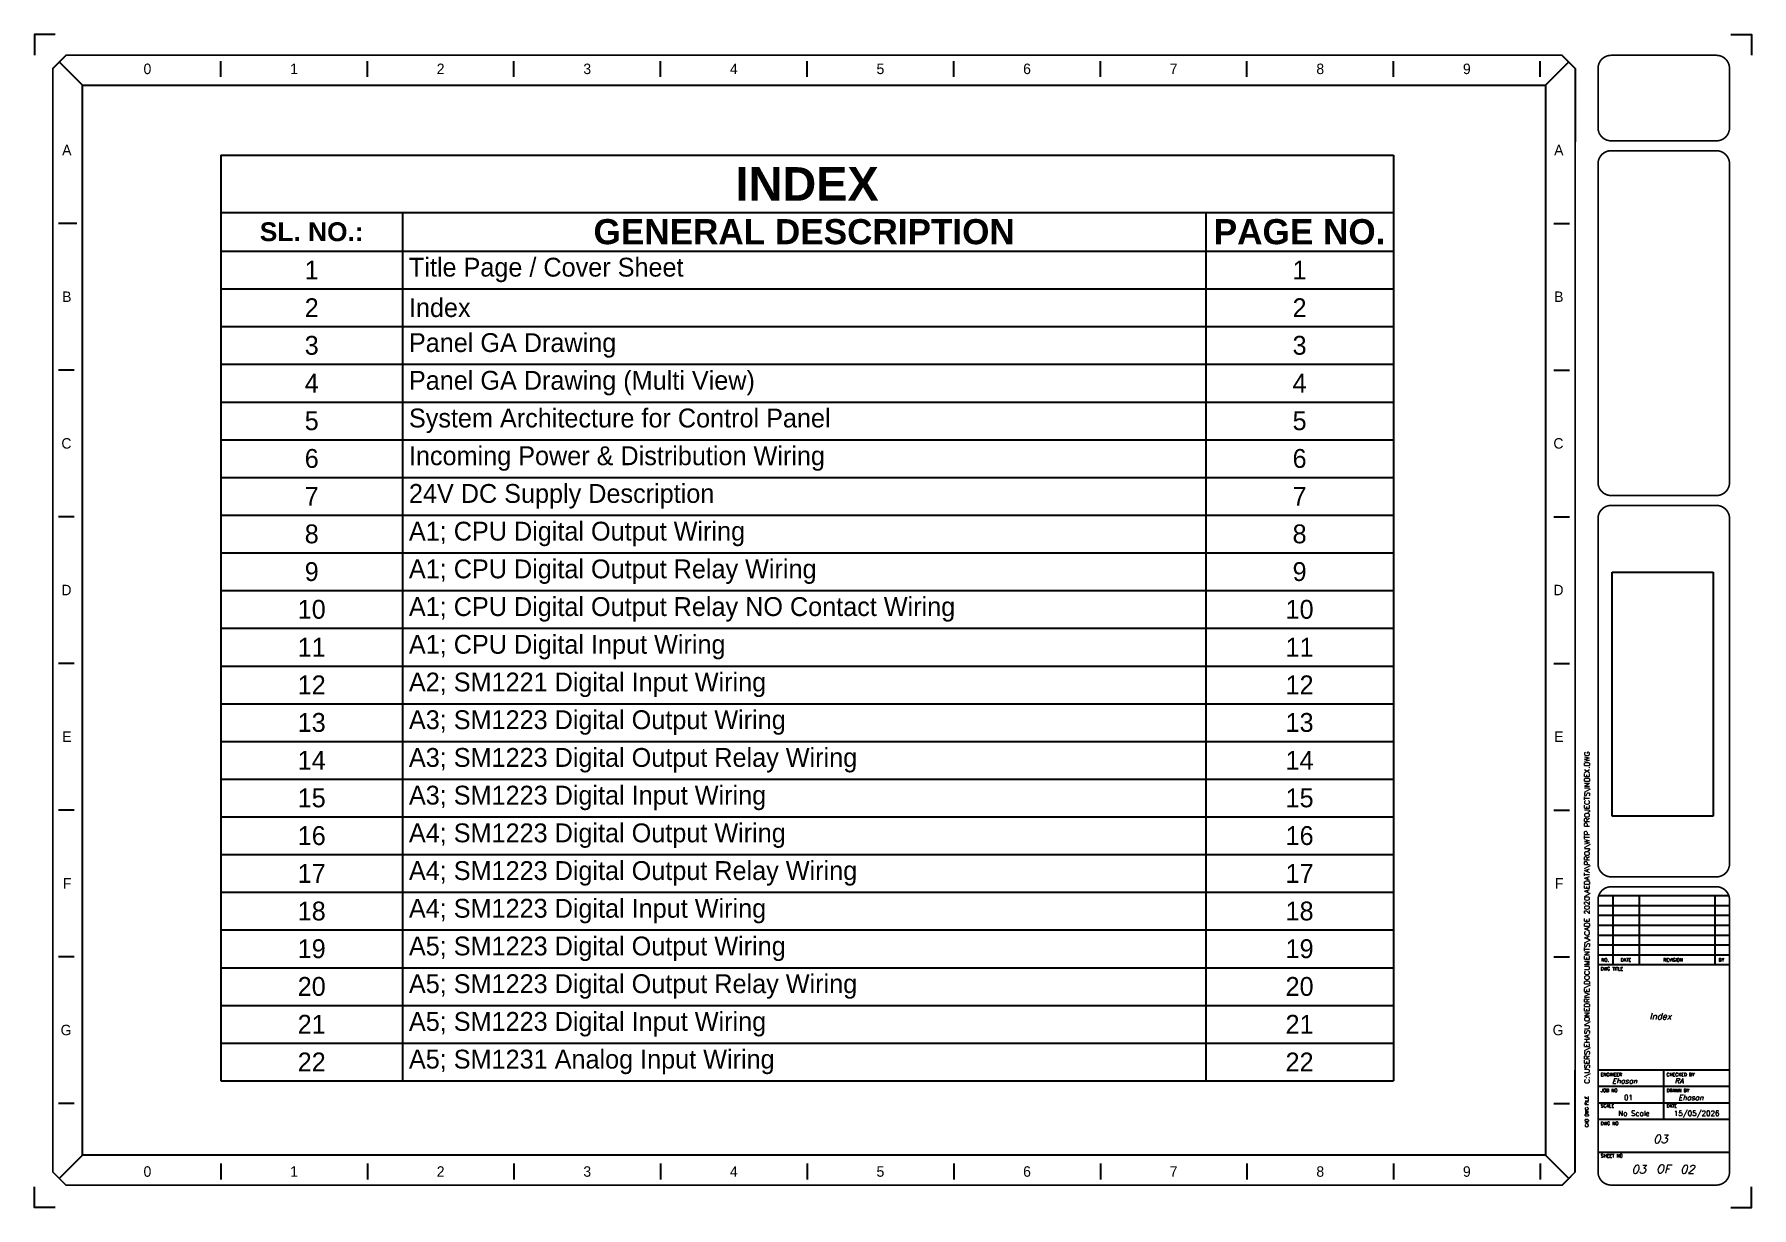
# Model space of a CAD drawing. Extents: x 5 to 415, y 5 to 285.
import ezdxf
from ezdxf.enums import TextEntityAlignment as Align

# ---------------------------------------------------------------- set-up
doc = ezdxf.new("R2010")
doc.units = 0
doc.header["$LTSCALE"] = 10
doc.layers.add('TITLE', color=7, linetype='Continuous')
doc.layers.add('Title blocks', color=7, linetype='Continuous')
doc.styles.add('ITALIC', font='ITALIC')
doc.styles.add('SIMPLEX', font='simplex')
picture_1 = doc.add_image_def('image1.png', size_in_pixel=(977, 404))

# ---------------------------------------------------------------- blocks, each defined once
blk = doc.blocks.new('TB for WTP Project')
for p, q in [((5.96, 273.43), (11.53, 267.86)), ((44.5, 269.89), (44.5, 273.64)), ((79.5, 269.89), (79.5, 273.64)), ((114.5, 269.89), (114.5, 273.64)), ((149.5, 269.89), (149.5, 273.64)), ((184.5, 269.89), (184.5, 273.64)), ((219.5, 269.89), (219.5, 273.64)), ((254.5, 269.89), (254.5, 273.64)), ((289.5, 269.89), (289.5, 273.64)), ((324.5, 269.89), (324.5, 273.64)), ((359.5, 269.89), (359.5, 273.64)), ((366.32, 273.43), (360.75, 267.86)), ((11.53, 267.86), (360.75, 267.86)), ((11.53, 12.53), (11.53, 267.86)), ((360.75, 267.86), (360.75, 12.53)), ((9.5, 234.89), (5.75, 234.89)), ((7.85, 234.89), (6.49, 234.89)), ((10.18, 234.89), (8.82, 234.89)), ((362.79, 234.89), (366.54, 234.89)), ((9.5, 199.89), (5.75, 199.89)), ((362.79, 199.89), (366.54, 199.89)), ((9.5, 164.89), (5.75, 164.89)), ((362.79, 164.89), (366.54, 164.89)), ((9.5, 129.89), (5.75, 129.89)), ((362.79, 129.89), (366.54, 129.89)), ((9.5, 94.89), (5.75, 94.89)), ((362.79, 94.89), (366.54, 94.89)), ((9.5, 59.89), (5.75, 59.89)), ((362.79, 59.89), (366.54, 59.89)), ((9.5, 24.89), (5.75, 24.89)), ((362.79, 24.89), (366.54, 24.89)), ((5.96, 6.96), (11.53, 12.53)), ((360.75, 12.53), (11.53, 12.53)), ((366.32, 6.96), (360.75, 12.53)), ((44.5, 10.5), (44.5, 6.75)), ((79.5, 10.5), (79.5, 6.75)), ((114.5, 10.5), (114.5, 6.75)), ((149.5, 10.5), (149.5, 6.75)), ((184.5, 10.5), (184.5, 6.75)), ((219.5, 10.5), (219.5, 6.75)), ((254.5, 10.5), (254.5, 6.75)), ((289.5, 10.5), (289.5, 6.75)), ((324.5, 10.5), (324.5, 6.75)), ((359.5, 10.5), (359.5, 6.75))]:
    blk.add_line(p, q)
at = {"layer": 'TITLE'}
for p, q in [((367.89, 271.86), (367.89, 254.33)), ((373.32, 74.49), (404.72, 74.49)), ((376.85, 74.49), (376.85, 58)), ((383.13, 74.49), (383.13, 58)), ((401.19, 74.49), (401.19, 58)), ((373.32, 72.13), (404.72, 72.13)), ((373.32, 69.78), (404.72, 69.78)), ((373.32, 67.42), (404.72, 67.42)), ((373.32, 65.06), (404.72, 65.06)), ((373.32, 62.71), (404.72, 62.71)), ((373.32, 60.35), (404.72, 60.35)), ((373.32, 58), (404.72, 58)), ((367.89, 8.53), (367.89, 32.81)), ((373.32, 32.87), (404.72, 32.87)), ((389.02, 21.1), (389.02, 32.87)), ((373.32, 28.95), (404.72, 28.95)), ((373.32, 25.02), (404.72, 25.02)), ((373.32, 21.1), (404.72, 21.1)), ((373.32, 13.24), (404.72, 13.24))]:
    blk.add_line(p, q, dxfattribs=at)
at = {"layer": 'TITLE', "const_width": 0.392}
blk.add_lwpolyline([(367.89, 8.53), (367.89, 271.86), (364.75, 275), (7.53, 275), (4.39, 271.86), (4.39, 8.53), (7.53, 5.39), (364.75, 5.39)], close=True, dxfattribs=at)
for points in [[(376.46, 275, 0.414214), (373.32, 271.86, 0.414214)], [(404.72, 271.86, 0.414214), (401.58, 275, 0.414214)], [(373.32, 257.73, 0.414214), (376.46, 254.59, 0.414214)], [(401.58, 254.59, 0.414214), (404.72, 257.73, 0.414214)], [(376.46, 252.23, 0.414214), (373.32, 249.09, 0.414214)], [(404.72, 249.09, 0.414214), (401.58, 252.23, 0.414214)], [(373.32, 173.08, 0.414214), (376.46, 169.94, 0.414214)], [(401.58, 169.94, 0.414214), (404.72, 173.08, 0.414214)], [(376.46, 167.58, 0.414214), (373.32, 164.44, 0.414214)], [(404.72, 164.44, 0.414214), (401.58, 167.58, 0.414214)], [(373.32, 82.08, 0.414214), (376.46, 78.94, 0.414214)], [(401.58, 78.94, 0.414214), (404.72, 82.08, 0.414214)], [(376.46, 76.58, 0.414214), (373.32, 73.44, 0.414214)], [(404.72, 73.44, 0.414214), (401.58, 76.58, 0.414214)], [(373.32, 8.53, 0.414214), (376.46, 5.39, 0.414214)], [(401.58, 5.39, 0.414214), (404.72, 8.53, 0.414214)]]:
    blk.add_lwpolyline(points, format="xyb", dxfattribs=at)
for points in [[(401.58, 275), (376.46, 275)], [(373.32, 271.86), (373.32, 257.73)], [(404.72, 271.86), (404.72, 257.73)], [(401.58, 254.59), (376.46, 254.59)], [(401.58, 252.23), (376.46, 252.23)], [(373.32, 249.09), (373.32, 173.08)], [(404.72, 249.09), (404.72, 173.08)], [(376.46, 169.94), (401.58, 169.94)], [(376.46, 167.58), (401.58, 167.58)], [(376.46, 78.94), (401.58, 78.94)], [(376.46, 76.58), (401.58, 76.58)], [(373.32, 73.44), (373.32, 8.53)], [(404.72, 73.44), (404.72, 8.53)], [(376.46, 5.39), (401.58, 5.39)]]:
    blk.add_lwpolyline(points, dxfattribs=at)
at = {"layer": 'TITLE', "color": 7, "const_width": 0.392}
for points in [[(373.32, 164.44), (373.32, 82.08)], [(404.72, 164.44), (404.72, 82.08)]]:
    blk.add_lwpolyline(points, dxfattribs=at)
at = {"layer": 'Title blocks'}
for points in [[(5, 280), (0, 280), (0, 275)], [(405, 280), (410, 280), (410, 275)], [(5, 0), (0, 0), (0, 5)], [(405, 0), (410, 0), (410, 5)]]:
    blk.add_lwpolyline(points, dxfattribs=at)
for s, p in [('0', (27, 270.52)), ('1', (62, 270.52)), ('2', (97, 270.52)), ('3', (132, 270.52)), ('4', (167, 270.52)), ('5', (202, 270.52)), ('6', (237, 270.52)), ('7', (272, 270.52)), ('8', (307, 270.52)), ('9', (342, 270.52)), ('0', (27, 7.37)), ('1', (62, 7.37)), ('2', (97, 7.37)), ('3', (132, 7.37)), ('4', (167, 7.37)), ('5', (202, 7.37)), ('6', (237, 7.37)), ('7', (272, 7.37)), ('8', (307, 7.37)), ('9', (342, 7.37))]:
    blk.add_text(s, height=2.5).set_placement(p, align=Align.CENTER)
for s, p in [('A', (8.87, 252.39)), ('A', (365.08, 252.39)), ('B', (8.87, 217.39)), ('B', (365.08, 217.39)), ('C', (8.87, 182.39)), ('C', (365.08, 182.39)), ('D', (8.87, 147.39)), ('D', (365.08, 147.39)), ('E', (8.87, 112.39)), ('E', (365.08, 112.39)), ('F', (8.87, 77.39)), ('F', (365.08, 77.39)), ('G', (8.87, 42.39)), ('G', (365.08, 42.39))]:
    blk.add_text(s, height=2.5).set_placement(p, align=Align.MIDDLE_RIGHT)
at = {"layer": 'TITLE', "color": 1, "style": 'SIMPLEX'}
for s, p in [('DWG TITLE', (373.97, 56.62)), ('ENGINEER', (373.97, 31.37)), ('CHECKED BY', (389.67, 31.37)), ('JOB NO', (373.97, 27.57)), ('SCALE', (373.97, 23.91)), ('DRAWN BY', (389.67, 27.57)), ('DATE', (389.67, 23.91)), ('DWG NO', (373.97, 19.72)), ('SHEET NO', (373.97, 12))]:
    blk.add_text(s, height=0.785, dxfattribs=at).set_placement(p)
at = {"layer": 'TITLE', "color": 1}
for s, height, style, p in [('NO.', 0.785, 'SIMPLEX', (375.02, 59.11)), ('DATE', 0.785, 'SIMPLEX', (379.99, 59.11)), ('REVISION', 0.785, 'SIMPLEX', (391.24, 59.11)), ('BY', 0.785, 'SIMPLEX', (402.76, 59.11)), ('OF', 2, 'ITALIC', (388.89, 9.25))]:
    blk.add_text(s, height=height, dxfattribs=dict(at, style=style)).set_placement(p, align=Align.MIDDLE)
at = {"layer": 'TITLE', "color": 1, "style": 'SIMPLEX'}
blk.add_text('CAD DWG FILE', height=0.7852, rotation=90, dxfattribs=at).set_placement((371.02, 19.2))
at = {"layer": 'TITLE', "color": 1, "style": 'ITALIC'}
for tag, height, p in [('TITLE#1', 1.5, (388.23, 47.79)), ('TITLE#2', 1.5, (388.23, 45.25)), ('TITLE#3', 1.5, (388.23, 42.71)), ('TITLE#4', 1.5, (388.23, 40.16)), ('DWG#', 2, (388.23, 15.38))]:
    blk.add_attdef(tag, text='', height=height, dxfattribs=at).set_placement(p, align=Align.CENTER)
at = {"layer": 'TITLE', "color": 1, "style": 'SIMPLEX'}
blk.add_attdef('CAD#', (371.32, 29.6), '', height=1.25, rotation=90, dxfattribs=at)
at = {"layer": 'TITLE', "color": 1}
for tag, p, height, style in [('ENGINEER', (376.68, 29.6), 1.25, 'ITALIC'), ('CHKDBY', (391.6, 29.6), 1.25, 'ITALIC'), ('JOB#', (379.53, 25.65), 1.25, 'SIMPLEX'), ('DRAWNBY', (392.48, 25.65), 1.25, 'ITALIC'), ('SCALE', (378.14, 21.88), 1.25, 'SIMPLEX'), ('DATE', (391.4, 21.88), 1.25, 'SIMPLEX'), ('SHTS', (392.95, 8.15), 2, 'ITALIC')]:
    blk.add_attdef(tag, p, '', height=height, dxfattribs=dict(at, style=style))
at = {"layer": 'TITLE', "color": 1, "style": 'ITALIC'}
blk.add_attdef('SH#', text='', height=2, dxfattribs=at).set_placement((384.77, 8.15), align=Align.RIGHT)
at = {"layer": 'TITLE', "color": 7, "flags": 9}
blk.add_attdef('WD_TB', (376.46, 5.39), '', height=1.57, dxfattribs=at)
image = blk.add_image(picture_1, insert=(400.81, 93.41), size_in_units=(58.25, 24.09), rotation=90)
image.dxf.flags = 15
blk = doc.blocks.new('*T16')
at = {"color": 0, "linetype": 'ByBlock', "lineweight": -2, "transparency": 16777216}
for p, q in [((0, 0), (280, 0)), ((0, 0), (0, -220.88)), ((280, 0), (280, -220.88)), ((0, -13.67), (280, -13.67)), ((43.43, -13.67), (43.43, -220.88)), ((235.15, -13.67), (235.15, -220.88)), ((0, -22.88), (280, -22.88)), ((0, -31.88), (280, -31.88)), ((0, -40.88), (280, -40.88)), ((0, -49.88), (280, -49.88)), ((0, -58.88), (280, -58.88)), ((0, -67.88), (280, -67.88)), ((0, -76.88), (280, -76.88)), ((0, -85.88), (280, -85.88)), ((0, -94.88), (280, -94.88)), ((0, -103.88), (280, -103.88)), ((0, -112.88), (280, -112.88)), ((0, -121.88), (280, -121.88)), ((0, -130.88), (280, -130.88)), ((0, -139.88), (280, -139.88)), ((0, -148.88), (280, -148.88)), ((0, -157.88), (280, -157.88)), ((0, -166.88), (280, -166.88)), ((0, -175.88), (280, -175.88)), ((0, -184.88), (280, -184.88)), ((0, -193.88), (280, -193.88)), ((0, -202.88), (280, -202.88)), ((0, -211.88), (280, -211.88)), ((0, -220.88), (280, -220.88))]:
    blk.add_line(p, q, dxfattribs=at)
at = {"color": 0, "transparency": 16777216}
for s, insert, char_height, width, attachment_point in [('{\\fArial|b1|i0|c0|p34;INDEX}', (140, -6.83), 8, 277, 5), ('{\\fArial|b1|i0|c0|p34;SL. NO.:}', (21.72, -18.27), 4.5, 40.4325, 5), ('{\\fArial|b1|i0|c0|p34;GENERAL DESCRIPTION}', (139.29, -18.27), 6, 188.7166, 5), ('{\\fArial|b1|i0|c0|p34;PAGE NO.}', (257.57, -18.27), 6, 41.8509, 5), ('Title Page / Cover Sheet', (44.93, -27.38), 4.5, 188.7166, 4), ('1', (21.72, -27.38), 4.5, 40.4325, 5), ('1', (257.57, -27.38), 4.5, 41.8509, 5), ('2', (21.72, -36.38), 4.5, 40.4325, 5), ('Index', (44.93, -36.38), 4.5, 188.7166, 4), ('2', (257.57, -36.38), 4.5, 41.8509, 5), ('3', (21.72, -45.38), 4.5, 40.4325, 5), ('Panel GA Drawing', (44.93, -45.38), 4.5, 188.7166, 4), ('3', (257.57, -45.38), 4.5, 41.8509, 5), ('4', (21.72, -54.38), 4.5, 40.4325, 5), ('Panel GA Drawing (Multi View)', (44.93, -54.38), 4.5, 188.7166, 4), ('4', (257.57, -54.38), 4.5, 41.8509, 5), ('5', (21.72, -63.38), 4.5, 40.4325, 5), ('System Architecture for Control Panel', (44.93, -63.38), 4.5, 188.7166, 4), ('5', (257.57, -63.38), 4.5, 41.8509, 5), ('Incoming Power & Distribution Wiring', (44.93, -72.38), 4.5, 188.7166, 4), ('6', (21.72, -72.38), 4.5, 40.4325, 5), ('6', (257.57, -72.38), 4.5, 41.8509, 5), ('7', (21.72, -81.38), 4.5, 40.4325, 5), ('24V DC Supply Description', (44.93, -81.38), 4.5, 188.7166, 4), ('7', (257.57, -81.38), 4.5, 41.8509, 5), ('8', (21.72, -90.38), 4.5, 40.4325, 5), ('A1; CPU Digital Output Wiring', (44.93, -90.38), 4.5, 188.7166, 4), ('8', (257.57, -90.38), 4.5, 41.8509, 5), ('9', (21.72, -99.38), 4.5, 40.4325, 5), ('A1; CPU Digital Output Relay Wiring', (44.93, -99.38), 4.5, 188.7166, 4), ('9', (257.57, -99.38), 4.5, 41.8509, 5), ('10', (21.72, -108.38), 4.5, 40.4325, 5), ('A1; CPU Digital Output Relay NO Contact Wiring', (44.93, -108.38), 4.5, 188.7166, 4), ('10', (257.57, -108.38), 4.5, 41.8509, 5), ('A1; CPU Digital Input Wiring', (44.93, -117.38), 4.5, 188.7166, 4), ('11', (21.72, -117.38), 4.5, 40.4325, 5), ('11', (257.57, -117.38), 4.5, 41.8509, 5), ('12', (21.72, -126.38), 4.5, 40.4325, 5), ('A2; SM1221 Digital Input Wiring', (44.93, -126.38), 4.5, 188.7166, 4), ('12', (257.57, -126.38), 4.5, 41.8509, 5), ('13', (21.72, -135.38), 4.5, 40.4325, 5), ('A3; SM1223 Digital Output Wiring', (44.93, -135.38), 4.5, 188.7166, 4), ('13', (257.57, -135.38), 4.5, 41.8509, 5), ('14', (21.72, -144.38), 4.5, 40.4325, 5), ('A3; SM1223 Digital Output Relay Wiring', (44.93, -144.38), 4.5, 188.7166, 4), ('14', (257.57, -144.38), 4.5, 41.8509, 5), ('15', (21.72, -153.38), 4.5, 40.4325, 5), ('A3; SM1223 Digital Input Wiring', (44.93, -153.38), 4.5, 188.7166, 4), ('15', (257.57, -153.38), 4.5, 41.8509, 5), ('A4; SM1223 Digital Output Wiring', (44.93, -162.38), 4.5, 188.7166, 4), ('16', (21.72, -162.38), 4.5, 40.4325, 5), ('16', (257.57, -162.38), 4.5, 41.8509, 5), ('17', (21.72, -171.38), 4.5, 40.4325, 5), ('A4; SM1223 Digital Output Relay Wiring', (44.93, -171.38), 4.5, 188.7166, 4), ('17', (257.57, -171.38), 4.5, 41.8509, 5), ('18', (21.72, -180.38), 4.5, 40.4325, 5), ('A4; SM1223 Digital Input Wiring', (44.93, -180.38), 4.5, 188.7166, 4), ('18', (257.57, -180.38), 4.5, 41.8509, 5), ('19', (21.72, -189.38), 4.5, 40.4325, 5), ('A5; SM1223 Digital Output Wiring', (44.93, -189.38), 4.5, 188.7166, 4), ('19', (257.57, -189.38), 4.5, 41.8509, 5), ('20', (21.72, -198.38), 4.5, 40.4325, 5), ('A5; SM1223 Digital Output Relay Wiring', (44.93, -198.38), 4.5, 188.7166, 4), ('20', (257.57, -198.38), 4.5, 41.8509, 5), ('A5; SM1223 Digital Input Wiring', (44.93, -207.38), 4.5, 188.7166, 4), ('21', (21.72, -207.38), 4.5, 40.4325, 5), ('21', (257.57, -207.38), 4.5, 41.8509, 5), ('22', (21.72, -216.38), 4.5, 40.4325, 5), ('A5; SM1231 Analog Input Wiring', (44.93, -216.38), 4.5, 188.7166, 4), ('22', (257.57, -216.38), 4.5, 41.8509, 5)]:
    blk.add_mtext(s, dxfattribs=dict(at, insert=insert, char_height=char_height, width=width, attachment_point=attachment_point))

msp = doc.modelspace()

# ---------------------------------------------------------------- block references
ref = msp.add_blockref('TB for WTP Project', (5, 5))
ref.add_attrib('SHTS', '02', (397.95, 13.15), dxfattribs={"layer": 'TITLE', "color": 1, "height": 2, "style": 'ITALIC'})
ref.add_attrib('DWG#', '03', dxfattribs={"layer": 'TITLE', "color": 1, "height": 2, "style": 'ITALIC'}).set_placement((393.23, 20.38), align=Align.CENTER)
ref.add_attrib('DRAWNBY', 'Ehasan', (397.48, 30.65), dxfattribs={"layer": 'TITLE', "color": 1, "height": 1.25, "style": 'ITALIC'})
ref.add_attrib('CHKDBY', 'RA', (396.6, 34.6), dxfattribs={"layer": 'TITLE', "color": 1, "height": 1.25, "style": 'ITALIC'})
ref.add_attrib('TITLE#4', 'Index', dxfattribs={"layer": 'TITLE', "color": 1, "height": 1.5, "style": 'ITALIC'}).set_placement((393.23, 49.9), align=Align.CENTER)
ref.add_attrib('SH#', '03', dxfattribs={"layer": 'TITLE', "color": 1, "height": 2, "style": 'ITALIC'}).set_placement((389.77, 13.15), align=Align.RIGHT)
ref.add_attrib('SCALE', 'No Scale', (383.14, 26.88), dxfattribs={"layer": 'TITLE', "color": 1, "height": 1.25, "style": 'SIMPLEX'})
ref.add_attrib('JOB#', '01', (384.53, 30.65), dxfattribs={"layer": 'TITLE', "color": 1, "height": 1.25, "style": 'SIMPLEX'})
ref.add_attrib('ENGINEER', 'Ehasan', (381.68, 34.6), dxfattribs={"layer": 'TITLE', "color": 1, "height": 1.25, "style": 'ITALIC'})
ref.add_attrib('CAD#', 'C:\\USERS\\EHASU\\ONEDRIVE\\DOCUMENTS\\ACADE 2020\\AEDATA\\PROJ\\WTP PROJECTS\\INDEX.DWG', (376.32, 34.6), dxfattribs={"layer": 'TITLE', "color": 1, "height": 1.25, "rotation": 90, "style": 'SIMPLEX'})
ref.add_attrib('DATE', '15/05/2026', (396.4, 26.88), dxfattribs={"layer": 'TITLE', "color": 1, "height": 1.25, "style": 'SIMPLEX'})
msp.add_blockref('*T16', (49.5, 256.14))

doc.saveas('drawing.dxf')
